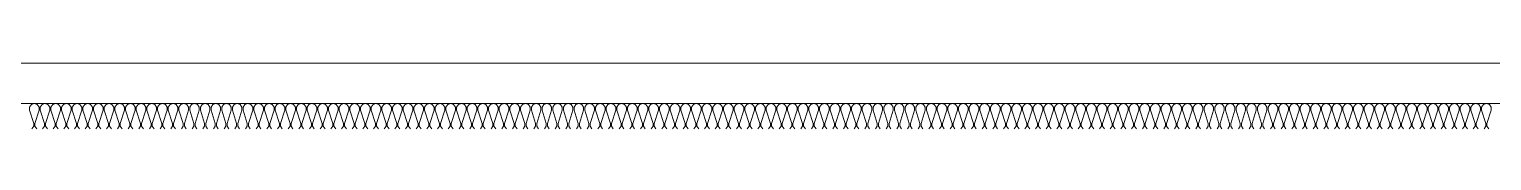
# Model space of a CAD drawing. Header units: millimetres. Extents: x 0 to 420000, y 0 to 297000.
# Drawn here: x 278114 to 283593, y 168263 to 168500 of the extents above; entities that cross this region are included whole.
import ezdxf

# ---------------------------------------------------------------- set-up
doc = ezdxf.new("R2010")
doc.units = ezdxf.units.MM
doc.linetypes.add('CEN', pattern=[62, 60, -1, 0, -1])
for name, color, linetype, lineweight in [('A-AXIS-LINE', 1, 'CEN', 15), ('A-CONC-LIN1', 2, 'Continuous', 40), ('A-XXXX-FIN2', 6, 'Continuous', 20), ('A-XXXX-INSL2', 8, 'Continuous', 18)]:
    doc.layers.add(name, color=color, linetype=linetype, lineweight=lineweight)

# ---------------------------------------------------------------- blocks, each defined once
blk = doc.blocks.new('axis(220316)')
at = {"layer": 'A-AXIS-LINE', "ltscale": 1000}
blk.add_line((4631788.1, -431118.7), (4955413.1, -431118.7), dxfattribs=at)
blk = doc.blocks.new('횡지하층')
at = {"layer": 'A-XXXX-FIN2'}
blk.add_line((4757100.6, -237111.1), (4890100.6, -237111.1), dxfattribs=at)
at = {"layer": 'A-XXXX-INSL2'}
blk.add_line((4757100.4, -237261.1), (4890100.5, -237261.1), dxfattribs=at)
for points in [[(4885169.6, -237357.1), (4885162.6, -237347.1), (4885162.6, -237336.1), (4885178.6, -237286.1), (4885178.6, -237275.1), (4885171.6, -237265.1), (4885160.6, -237261.1), (4885149.6, -237265.1), (4885142.6, -237275.1), (4885142.6, -237286.1), (4885158.6, -237336.1), (4885158.6, -237347.1), (4885151.6, -237357.1)], [(4885129.6, -237357.1), (4885122.6, -237347.1), (4885122.6, -237336.1), (4885138.6, -237286.1), (4885138.6, -237275.1), (4885131.6, -237265.1), (4885120.6, -237261.1), (4885109.6, -237265.1), (4885102.6, -237275.1), (4885102.6, -237286.1), (4885118.6, -237336.1), (4885118.6, -237347.1), (4885111.6, -237357.1)], [(4885089.6, -237357.1), (4885082.6, -237347.1), (4885082.6, -237336.1), (4885098.6, -237286.1), (4885098.6, -237275.1), (4885091.6, -237265.1), (4885080.6, -237261.1), (4885069.6, -237265.1), (4885062.6, -237275.1), (4885062.6, -237286.1), (4885078.6, -237336.1), (4885078.6, -237347.1), (4885071.6, -237357.1)], [(4885049.6, -237357.1), (4885042.6, -237347.1), (4885042.6, -237336.1), (4885058.6, -237286.1), (4885058.6, -237275.1), (4885051.6, -237265.1), (4885040.6, -237261.1), (4885029.6, -237265.1), (4885022.6, -237275.1), (4885022.6, -237286.1), (4885038.6, -237336.1), (4885038.6, -237347.1), (4885031.6, -237357.1)], [(4885009.6, -237357.1), (4885002.6, -237347.1), (4885002.6, -237336.1), (4885018.6, -237286.1), (4885018.6, -237275.1), (4885011.6, -237265.1), (4885000.6, -237261.1), (4884989.6, -237265.1), (4884982.6, -237275.1), (4884982.6, -237286.1), (4884998.6, -237336.1), (4884998.6, -237347.1), (4884991.6, -237357.1)], [(4884969.6, -237357.1), (4884962.6, -237347.1), (4884962.6, -237336.1), (4884978.6, -237286.1), (4884978.6, -237275.1), (4884971.6, -237265.1), (4884960.6, -237261.1), (4884949.6, -237265.1), (4884942.6, -237275.1), (4884942.6, -237286.1), (4884958.6, -237336.1), (4884958.6, -237347.1), (4884951.6, -237357.1)], [(4884929.6, -237357.1), (4884922.6, -237347.1), (4884922.6, -237336.1), (4884938.6, -237286.1), (4884938.6, -237275.1), (4884931.6, -237265.1), (4884920.6, -237261.1), (4884909.6, -237265.1), (4884902.6, -237275.1), (4884902.6, -237286.1), (4884918.6, -237336.1), (4884918.6, -237347.1), (4884911.6, -237357.1)], [(4884889.6, -237357.1), (4884882.6, -237347.1), (4884882.6, -237336.1), (4884898.6, -237286.1), (4884898.6, -237275.1), (4884891.6, -237265.1), (4884880.6, -237261.1), (4884869.6, -237265.1), (4884862.6, -237275.1), (4884862.6, -237286.1), (4884878.6, -237336.1), (4884878.6, -237347.1), (4884871.6, -237357.1)], [(4884849.6, -237357.1), (4884842.6, -237347.1), (4884842.6, -237336.1), (4884858.6, -237286.1), (4884858.6, -237275.1), (4884851.6, -237265.1), (4884840.6, -237261.1), (4884829.6, -237265.1), (4884822.6, -237275.1), (4884822.6, -237286.1), (4884838.6, -237336.1), (4884838.6, -237347.1), (4884831.6, -237357.1)], [(4884809.6, -237357.1), (4884802.6, -237347.1), (4884802.6, -237336.1), (4884818.6, -237286.1), (4884818.6, -237275.1), (4884811.6, -237265.1), (4884800.6, -237261.1), (4884789.6, -237265.1), (4884782.6, -237275.1), (4884782.6, -237286.1), (4884798.6, -237336.1), (4884798.6, -237347.1), (4884791.6, -237357.1)], [(4884769.6, -237357.1), (4884762.6, -237347.1), (4884762.6, -237336.1), (4884778.6, -237286.1), (4884778.6, -237275.1), (4884771.6, -237265.1), (4884760.6, -237261.1), (4884749.6, -237265.1), (4884742.6, -237275.1), (4884742.6, -237286.1), (4884758.6, -237336.1), (4884758.6, -237347.1), (4884751.6, -237357.1)], [(4884729.6, -237357.1), (4884722.6, -237347.1), (4884722.6, -237336.1), (4884738.6, -237286.1), (4884738.6, -237275.1), (4884731.6, -237265.1), (4884720.6, -237261.1), (4884709.6, -237265.1), (4884702.6, -237275.1), (4884702.6, -237286.1), (4884718.6, -237336.1), (4884718.6, -237347.1), (4884711.6, -237357.1)], [(4884689.6, -237357.1), (4884682.6, -237347.1), (4884682.6, -237336.1), (4884698.6, -237286.1), (4884698.6, -237275.1), (4884691.6, -237265.1), (4884680.6, -237261.1), (4884669.6, -237265.1), (4884662.6, -237275.1), (4884662.6, -237286.1), (4884678.6, -237336.1), (4884678.6, -237347.1), (4884671.6, -237357.1)], [(4884649.6, -237357.1), (4884642.6, -237347.1), (4884642.6, -237336.1), (4884658.6, -237286.1), (4884658.6, -237275.1), (4884651.6, -237265.1), (4884640.6, -237261.1), (4884629.6, -237265.1), (4884622.6, -237275.1), (4884622.6, -237286.1), (4884638.6, -237336.1), (4884638.6, -237347.1), (4884631.6, -237357.1)], [(4884609.6, -237357.1), (4884602.6, -237347.1), (4884602.6, -237336.1), (4884618.6, -237286.1), (4884618.6, -237275.1), (4884611.6, -237265.1), (4884600.6, -237261.1), (4884589.6, -237265.1), (4884582.6, -237275.1), (4884582.6, -237286.1), (4884598.6, -237336.1), (4884598.6, -237347.1), (4884591.6, -237357.1)], [(4884569.6, -237357.1), (4884562.6, -237347.1), (4884562.6, -237336.1), (4884578.6, -237286.1), (4884578.6, -237275.1), (4884571.6, -237265.1), (4884560.6, -237261.1), (4884549.6, -237265.1), (4884542.6, -237275.1), (4884542.6, -237286.1), (4884558.6, -237336.1), (4884558.6, -237347.1), (4884551.6, -237357.1)], [(4884529.6, -237357.1), (4884522.6, -237347.1), (4884522.6, -237336.1), (4884538.6, -237286.1), (4884538.6, -237275.1), (4884531.6, -237265.1), (4884520.6, -237261.1), (4884509.6, -237265.1), (4884502.6, -237275.1), (4884502.6, -237286.1), (4884518.6, -237336.1), (4884518.6, -237347.1), (4884511.6, -237357.1)], [(4884489.6, -237357.1), (4884482.6, -237347.1), (4884482.6, -237336.1), (4884498.6, -237286.1), (4884498.6, -237275.1), (4884491.6, -237265.1), (4884480.6, -237261.1), (4884469.6, -237265.1), (4884462.6, -237275.1), (4884462.6, -237286.1), (4884478.6, -237336.1), (4884478.6, -237347.1), (4884471.6, -237357.1)], [(4884449.6, -237357.1), (4884442.6, -237347.1), (4884442.6, -237336.1), (4884458.6, -237286.1), (4884458.6, -237275.1), (4884451.6, -237265.1), (4884440.6, -237261.1), (4884429.6, -237265.1), (4884422.6, -237275.1), (4884422.6, -237286.1), (4884438.6, -237336.1), (4884438.6, -237347.1), (4884431.6, -237357.1)], [(4884409.6, -237357.1), (4884402.6, -237347.1), (4884402.6, -237336.1), (4884418.6, -237286.1), (4884418.6, -237275.1), (4884411.6, -237265.1), (4884400.6, -237261.1), (4884389.6, -237265.1), (4884382.6, -237275.1), (4884382.6, -237286.1), (4884398.6, -237336.1), (4884398.6, -237347.1), (4884391.6, -237357.1)], [(4884369.6, -237357.1), (4884362.6, -237347.1), (4884362.6, -237336.1), (4884378.6, -237286.1), (4884378.6, -237275.1), (4884371.6, -237265.1), (4884360.6, -237261.1), (4884349.6, -237265.1), (4884342.6, -237275.1), (4884342.6, -237286.1), (4884358.6, -237336.1), (4884358.6, -237347.1), (4884351.6, -237357.1)], [(4884329.6, -237357.1), (4884322.6, -237347.1), (4884322.6, -237336.1), (4884338.6, -237286.1), (4884338.6, -237275.1), (4884331.6, -237265.1), (4884320.6, -237261.1), (4884309.6, -237265.1), (4884302.6, -237275.1), (4884302.6, -237286.1), (4884318.6, -237336.1), (4884318.6, -237347.1), (4884311.6, -237357.1)], [(4884289.6, -237357.1), (4884282.6, -237347.1), (4884282.6, -237336.1), (4884298.6, -237286.1), (4884298.6, -237275.1), (4884291.6, -237265.1), (4884280.6, -237261.1), (4884269.6, -237265.1), (4884262.6, -237275.1), (4884262.6, -237286.1), (4884278.6, -237336.1), (4884278.6, -237347.1), (4884271.6, -237357.1)], [(4884249.6, -237357.1), (4884242.6, -237347.1), (4884242.6, -237336.1), (4884258.6, -237286.1), (4884258.6, -237275.1), (4884251.6, -237265.1), (4884240.6, -237261.1), (4884229.6, -237265.1), (4884222.6, -237275.1), (4884222.6, -237286.1), (4884238.6, -237336.1), (4884238.6, -237347.1), (4884231.6, -237357.1)], [(4884209.6, -237357.1), (4884202.6, -237347.1), (4884202.6, -237336.1), (4884218.6, -237286.1), (4884218.6, -237275.1), (4884211.6, -237265.1), (4884200.6, -237261.1), (4884189.6, -237265.1), (4884182.6, -237275.1), (4884182.6, -237286.1), (4884198.6, -237336.1), (4884198.6, -237347.1), (4884191.6, -237357.1)], [(4884169.6, -237357.1), (4884162.6, -237347.1), (4884162.6, -237336.1), (4884178.6, -237286.1), (4884178.6, -237275.1), (4884171.6, -237265.1), (4884160.6, -237261.1), (4884149.6, -237265.1), (4884142.6, -237275.1), (4884142.6, -237286.1), (4884158.6, -237336.1), (4884158.6, -237347.1), (4884151.6, -237357.1)], [(4884129.6, -237357.1), (4884122.6, -237347.1), (4884122.6, -237336.1), (4884138.6, -237286.1), (4884138.6, -237275.1), (4884131.6, -237265.1), (4884120.6, -237261.1), (4884109.6, -237265.1), (4884102.6, -237275.1), (4884102.6, -237286.1), (4884118.6, -237336.1), (4884118.6, -237347.1), (4884111.6, -237357.1)], [(4884089.6, -237357.1), (4884082.6, -237347.1), (4884082.6, -237336.1), (4884098.6, -237286.1), (4884098.6, -237275.1), (4884091.6, -237265.1), (4884080.6, -237261.1), (4884069.6, -237265.1), (4884062.6, -237275.1), (4884062.6, -237286.1), (4884078.6, -237336.1), (4884078.6, -237347.1), (4884071.6, -237357.1)], [(4884049.6, -237357.1), (4884042.6, -237347.1), (4884042.6, -237336.1), (4884058.6, -237286.1), (4884058.6, -237275.1), (4884051.6, -237265.1), (4884040.6, -237261.1), (4884029.6, -237265.1), (4884022.6, -237275.1), (4884022.6, -237286.1), (4884038.6, -237336.1), (4884038.6, -237347.1), (4884031.6, -237357.1)], [(4884009.6, -237357.1), (4884002.6, -237347.1), (4884002.6, -237336.1), (4884018.6, -237286.1), (4884018.6, -237275.1), (4884011.6, -237265.1), (4884000.6, -237261.1), (4883989.6, -237265.1), (4883982.6, -237275.1), (4883982.6, -237286.1), (4883998.6, -237336.1), (4883998.6, -237347.1), (4883991.6, -237357.1)], [(4883969.6, -237357.1), (4883962.6, -237347.1), (4883962.6, -237336.1), (4883978.6, -237286.1), (4883978.6, -237275.1), (4883971.6, -237265.1), (4883960.6, -237261.1), (4883949.6, -237265.1), (4883942.6, -237275.1), (4883942.6, -237286.1), (4883958.6, -237336.1), (4883958.6, -237347.1), (4883951.6, -237357.1)], [(4883929.6, -237357.1), (4883922.6, -237347.1), (4883922.6, -237336.1), (4883938.6, -237286.1), (4883938.6, -237275.1), (4883931.6, -237265.1), (4883920.6, -237261.1), (4883909.6, -237265.1), (4883902.6, -237275.1), (4883902.6, -237286.1), (4883918.6, -237336.1), (4883918.6, -237347.1), (4883911.6, -237357.1)], [(4883889.6, -237357.1), (4883882.6, -237347.1), (4883882.6, -237336.1), (4883898.6, -237286.1), (4883898.6, -237275.1), (4883891.6, -237265.1), (4883880.6, -237261.1), (4883869.6, -237265.1), (4883862.6, -237275.1), (4883862.6, -237286.1), (4883878.6, -237336.1), (4883878.6, -237347.1), (4883871.6, -237357.1)], [(4883849.6, -237357.1), (4883842.6, -237347.1), (4883842.6, -237336.1), (4883858.6, -237286.1), (4883858.6, -237275.1), (4883851.6, -237265.1), (4883840.6, -237261.1), (4883829.6, -237265.1), (4883822.6, -237275.1), (4883822.6, -237286.1), (4883838.6, -237336.1), (4883838.6, -237347.1), (4883831.6, -237357.1)], [(4883809.6, -237357.1), (4883802.6, -237347.1), (4883802.6, -237336.1), (4883818.6, -237286.1), (4883818.6, -237275.1), (4883811.6, -237265.1), (4883800.6, -237261.1), (4883789.6, -237265.1), (4883782.6, -237275.1), (4883782.6, -237286.1), (4883798.6, -237336.1), (4883798.6, -237347.1), (4883791.6, -237357.1)], [(4883769.6, -237357.1), (4883762.6, -237347.1), (4883762.6, -237336.1), (4883778.6, -237286.1), (4883778.6, -237275.1), (4883771.6, -237265.1), (4883760.6, -237261.1), (4883749.6, -237265.1), (4883742.6, -237275.1), (4883742.6, -237286.1), (4883758.6, -237336.1), (4883758.6, -237347.1), (4883751.6, -237357.1)], [(4883729.6, -237357.1), (4883722.6, -237347.1), (4883722.6, -237336.1), (4883738.6, -237286.1), (4883738.6, -237275.1), (4883731.6, -237265.1), (4883720.6, -237261.1), (4883709.6, -237265.1), (4883702.6, -237275.1), (4883702.6, -237286.1), (4883718.6, -237336.1), (4883718.6, -237347.1), (4883711.6, -237357.1)], [(4883689.6, -237357.1), (4883682.6, -237347.1), (4883682.6, -237336.1), (4883698.6, -237286.1), (4883698.6, -237275.1), (4883691.6, -237265.1), (4883680.6, -237261.1), (4883669.6, -237265.1), (4883662.6, -237275.1), (4883662.6, -237286.1), (4883678.6, -237336.1), (4883678.6, -237347.1), (4883671.6, -237357.1)], [(4883649.6, -237357.1), (4883642.6, -237347.1), (4883642.6, -237336.1), (4883658.6, -237286.1), (4883658.6, -237275.1), (4883651.6, -237265.1), (4883640.6, -237261.1), (4883629.6, -237265.1), (4883622.6, -237275.1), (4883622.6, -237286.1), (4883638.6, -237336.1), (4883638.6, -237347.1), (4883631.6, -237357.1)], [(4883609.6, -237357.1), (4883602.6, -237347.1), (4883602.6, -237336.1), (4883618.6, -237286.1), (4883618.6, -237275.1), (4883611.6, -237265.1), (4883600.6, -237261.1), (4883589.6, -237265.1), (4883582.6, -237275.1), (4883582.6, -237286.1), (4883598.6, -237336.1), (4883598.6, -237347.1), (4883591.6, -237357.1)], [(4883569.6, -237357.1), (4883562.6, -237347.1), (4883562.6, -237336.1), (4883578.6, -237286.1), (4883578.6, -237275.1), (4883571.6, -237265.1), (4883560.6, -237261.1), (4883549.6, -237265.1), (4883542.6, -237275.1), (4883542.6, -237286.1), (4883558.6, -237336.1), (4883558.6, -237347.1), (4883551.6, -237357.1)], [(4883529.6, -237357.1), (4883522.6, -237347.1), (4883522.6, -237336.1), (4883538.6, -237286.1), (4883538.6, -237275.1), (4883531.6, -237265.1), (4883520.6, -237261.1), (4883509.6, -237265.1), (4883502.6, -237275.1), (4883502.6, -237286.1), (4883518.6, -237336.1), (4883518.6, -237347.1), (4883511.6, -237357.1)], [(4883489.6, -237357.1), (4883482.6, -237347.1), (4883482.6, -237336.1), (4883498.6, -237286.1), (4883498.6, -237275.1), (4883491.6, -237265.1), (4883480.6, -237261.1), (4883469.6, -237265.1), (4883462.6, -237275.1), (4883462.6, -237286.1), (4883478.6, -237336.1), (4883478.6, -237347.1), (4883471.6, -237357.1)], [(4883449.6, -237357.1), (4883442.6, -237347.1), (4883442.6, -237336.1), (4883458.6, -237286.1), (4883458.6, -237275.1), (4883451.6, -237265.1), (4883440.6, -237261.1), (4883429.6, -237265.1), (4883422.6, -237275.1), (4883422.6, -237286.1), (4883438.6, -237336.1), (4883438.6, -237347.1), (4883431.6, -237357.1)], [(4883409.6, -237357.1), (4883402.6, -237347.1), (4883402.6, -237336.1), (4883418.6, -237286.1), (4883418.6, -237275.1), (4883411.6, -237265.1), (4883400.6, -237261.1), (4883389.6, -237265.1), (4883382.6, -237275.1), (4883382.6, -237286.1), (4883398.6, -237336.1), (4883398.6, -237347.1), (4883391.6, -237357.1)], [(4883369.6, -237357.1), (4883362.6, -237347.1), (4883362.6, -237336.1), (4883378.6, -237286.1), (4883378.6, -237275.1), (4883371.6, -237265.1), (4883360.6, -237261.1), (4883349.6, -237265.1), (4883342.6, -237275.1), (4883342.6, -237286.1), (4883358.6, -237336.1), (4883358.6, -237347.1), (4883351.6, -237357.1)], [(4883329.6, -237357.1), (4883322.6, -237347.1), (4883322.6, -237336.1), (4883338.6, -237286.1), (4883338.6, -237275.1), (4883331.6, -237265.1), (4883320.6, -237261.1), (4883309.6, -237265.1), (4883302.6, -237275.1), (4883302.6, -237286.1), (4883318.6, -237336.1), (4883318.6, -237347.1), (4883311.6, -237357.1)], [(4883289.6, -237357.1), (4883282.6, -237347.1), (4883282.6, -237336.1), (4883298.6, -237286.1), (4883298.6, -237275.1), (4883291.6, -237265.1), (4883280.6, -237261.1), (4883269.6, -237265.1), (4883262.6, -237275.1), (4883262.6, -237286.1), (4883278.6, -237336.1), (4883278.6, -237347.1), (4883271.6, -237357.1)], [(4883249.6, -237357.1), (4883242.6, -237347.1), (4883242.6, -237336.1), (4883258.6, -237286.1), (4883258.6, -237275.1), (4883251.6, -237265.1), (4883240.6, -237261.1), (4883229.6, -237265.1), (4883222.6, -237275.1), (4883222.6, -237286.1), (4883238.6, -237336.1), (4883238.6, -237347.1), (4883231.6, -237357.1)], [(4883209.6, -237357.1), (4883202.6, -237347.1), (4883202.6, -237336.1), (4883218.6, -237286.1), (4883218.6, -237275.1), (4883211.6, -237265.1), (4883200.6, -237261.1), (4883189.6, -237265.1), (4883182.6, -237275.1), (4883182.6, -237286.1), (4883198.6, -237336.1), (4883198.6, -237347.1), (4883191.6, -237357.1)], [(4883169.6, -237357.1), (4883162.6, -237347.1), (4883162.6, -237336.1), (4883178.6, -237286.1), (4883178.6, -237275.1), (4883171.6, -237265.1), (4883160.6, -237261.1), (4883149.6, -237265.1), (4883142.6, -237275.1), (4883142.6, -237286.1), (4883158.6, -237336.1), (4883158.6, -237347.1), (4883151.6, -237357.1)], [(4883129.6, -237357.1), (4883122.6, -237347.1), (4883122.6, -237336.1), (4883138.6, -237286.1), (4883138.6, -237275.1), (4883131.6, -237265.1), (4883120.6, -237261.1), (4883109.6, -237265.1), (4883102.6, -237275.1), (4883102.6, -237286.1), (4883118.6, -237336.1), (4883118.6, -237347.1), (4883111.6, -237357.1)], [(4883089.6, -237357.1), (4883082.6, -237347.1), (4883082.6, -237336.1), (4883098.6, -237286.1), (4883098.6, -237275.1), (4883091.6, -237265.1), (4883080.6, -237261.1), (4883069.6, -237265.1), (4883062.6, -237275.1), (4883062.6, -237286.1), (4883078.6, -237336.1), (4883078.6, -237347.1), (4883071.6, -237357.1)], [(4883049.6, -237357.1), (4883042.6, -237347.1), (4883042.6, -237336.1), (4883058.6, -237286.1), (4883058.6, -237275.1), (4883051.6, -237265.1), (4883040.6, -237261.1), (4883029.6, -237265.1), (4883022.6, -237275.1), (4883022.6, -237286.1), (4883038.6, -237336.1), (4883038.6, -237347.1), (4883031.6, -237357.1)], [(4883009.6, -237357.1), (4883002.6, -237347.1), (4883002.6, -237336.1), (4883018.6, -237286.1), (4883018.6, -237275.1), (4883011.6, -237265.1), (4883000.6, -237261.1), (4882989.6, -237265.1), (4882982.6, -237275.1), (4882982.6, -237286.1), (4882998.6, -237336.1), (4882998.6, -237347.1), (4882991.6, -237357.1)], [(4882969.6, -237357.1), (4882962.6, -237347.1), (4882962.6, -237336.1), (4882978.6, -237286.1), (4882978.6, -237275.1), (4882971.6, -237265.1), (4882960.6, -237261.1), (4882949.6, -237265.1), (4882942.6, -237275.1), (4882942.6, -237286.1), (4882958.6, -237336.1), (4882958.6, -237347.1), (4882951.6, -237357.1)], [(4882929.6, -237357.1), (4882922.6, -237347.1), (4882922.6, -237336.1), (4882938.6, -237286.1), (4882938.6, -237275.1), (4882931.6, -237265.1), (4882920.6, -237261.1), (4882909.6, -237265.1), (4882902.6, -237275.1), (4882902.6, -237286.1), (4882918.6, -237336.1), (4882918.6, -237347.1), (4882911.6, -237357.1)], [(4882889.6, -237357.1), (4882882.6, -237347.1), (4882882.6, -237336.1), (4882898.6, -237286.1), (4882898.6, -237275.1), (4882891.6, -237265.1), (4882880.6, -237261.1), (4882869.6, -237265.1), (4882862.6, -237275.1), (4882862.6, -237286.1), (4882878.6, -237336.1), (4882878.6, -237347.1), (4882871.6, -237357.1)], [(4882849.6, -237357.1), (4882842.6, -237347.1), (4882842.6, -237336.1), (4882858.6, -237286.1), (4882858.6, -237275.1), (4882851.6, -237265.1), (4882840.6, -237261.1), (4882829.6, -237265.1), (4882822.6, -237275.1), (4882822.6, -237286.1), (4882838.6, -237336.1), (4882838.6, -237347.1), (4882831.6, -237357.1)], [(4882809.6, -237357.1), (4882802.6, -237347.1), (4882802.6, -237336.1), (4882818.6, -237286.1), (4882818.6, -237275.1), (4882811.6, -237265.1), (4882800.6, -237261.1), (4882789.6, -237265.1), (4882782.6, -237275.1), (4882782.6, -237286.1), (4882798.6, -237336.1), (4882798.6, -237347.1), (4882791.6, -237357.1)], [(4882769.6, -237357.1), (4882762.6, -237347.1), (4882762.6, -237336.1), (4882778.6, -237286.1), (4882778.6, -237275.1), (4882771.6, -237265.1), (4882760.6, -237261.1), (4882749.6, -237265.1), (4882742.6, -237275.1), (4882742.6, -237286.1), (4882758.6, -237336.1), (4882758.6, -237347.1), (4882751.6, -237357.1)], [(4882729.6, -237357.1), (4882722.6, -237347.1), (4882722.6, -237336.1), (4882738.6, -237286.1), (4882738.6, -237275.1), (4882731.6, -237265.1), (4882720.6, -237261.1), (4882709.6, -237265.1), (4882702.6, -237275.1), (4882702.6, -237286.1), (4882718.6, -237336.1), (4882718.6, -237347.1), (4882711.6, -237357.1)], [(4882689.6, -237357.1), (4882682.6, -237347.1), (4882682.6, -237336.1), (4882698.6, -237286.1), (4882698.6, -237275.1), (4882691.6, -237265.1), (4882680.6, -237261.1), (4882669.6, -237265.1), (4882662.6, -237275.1), (4882662.6, -237286.1), (4882678.6, -237336.1), (4882678.6, -237347.1), (4882671.6, -237357.1)], [(4882649.6, -237357.1), (4882642.6, -237347.1), (4882642.6, -237336.1), (4882658.6, -237286.1), (4882658.6, -237275.1), (4882651.6, -237265.1), (4882640.6, -237261.1), (4882629.6, -237265.1), (4882622.6, -237275.1), (4882622.6, -237286.1), (4882638.6, -237336.1), (4882638.6, -237347.1), (4882631.6, -237357.1)], [(4882609.6, -237357.1), (4882602.6, -237347.1), (4882602.6, -237336.1), (4882618.6, -237286.1), (4882618.6, -237275.1), (4882611.6, -237265.1), (4882600.6, -237261.1), (4882589.6, -237265.1), (4882582.6, -237275.1), (4882582.6, -237286.1), (4882598.6, -237336.1), (4882598.6, -237347.1), (4882591.6, -237357.1)], [(4882569.6, -237357.1), (4882562.6, -237347.1), (4882562.6, -237336.1), (4882578.6, -237286.1), (4882578.6, -237275.1), (4882571.6, -237265.1), (4882560.6, -237261.1), (4882549.6, -237265.1), (4882542.6, -237275.1), (4882542.6, -237286.1), (4882558.6, -237336.1), (4882558.6, -237347.1), (4882551.6, -237357.1)], [(4882529.6, -237357.1), (4882522.6, -237347.1), (4882522.6, -237336.1), (4882538.6, -237286.1), (4882538.6, -237275.1), (4882531.6, -237265.1), (4882520.6, -237261.1), (4882509.6, -237265.1), (4882502.6, -237275.1), (4882502.6, -237286.1), (4882518.6, -237336.1), (4882518.6, -237347.1), (4882511.6, -237357.1)], [(4882489.6, -237357.1), (4882482.6, -237347.1), (4882482.6, -237336.1), (4882498.6, -237286.1), (4882498.6, -237275.1), (4882491.6, -237265.1), (4882480.6, -237261.1), (4882469.6, -237265.1), (4882462.6, -237275.1), (4882462.6, -237286.1), (4882478.6, -237336.1), (4882478.6, -237347.1), (4882471.6, -237357.1)], [(4882449.6, -237357.1), (4882442.6, -237347.1), (4882442.6, -237336.1), (4882458.6, -237286.1), (4882458.6, -237275.1), (4882451.6, -237265.1), (4882440.6, -237261.1), (4882429.6, -237265.1), (4882422.6, -237275.1), (4882422.6, -237286.1), (4882438.6, -237336.1), (4882438.6, -237347.1), (4882431.6, -237357.1)], [(4882409.6, -237357.1), (4882402.6, -237347.1), (4882402.6, -237336.1), (4882418.6, -237286.1), (4882418.6, -237275.1), (4882411.6, -237265.1), (4882400.6, -237261.1), (4882389.6, -237265.1), (4882382.6, -237275.1), (4882382.6, -237286.1), (4882398.6, -237336.1), (4882398.6, -237347.1), (4882391.6, -237357.1)], [(4882369.6, -237357.1), (4882362.6, -237347.1), (4882362.6, -237336.1), (4882378.6, -237286.1), (4882378.6, -237275.1), (4882371.6, -237265.1), (4882360.6, -237261.1), (4882349.6, -237265.1), (4882342.6, -237275.1), (4882342.6, -237286.1), (4882358.6, -237336.1), (4882358.6, -237347.1), (4882351.6, -237357.1)], [(4882329.6, -237357.1), (4882322.6, -237347.1), (4882322.6, -237336.1), (4882338.6, -237286.1), (4882338.6, -237275.1), (4882331.6, -237265.1), (4882320.6, -237261.1), (4882309.6, -237265.1), (4882302.6, -237275.1), (4882302.6, -237286.1), (4882318.6, -237336.1), (4882318.6, -237347.1), (4882311.6, -237357.1)], [(4882289.6, -237357.1), (4882282.6, -237347.1), (4882282.6, -237336.1), (4882298.6, -237286.1), (4882298.6, -237275.1), (4882291.6, -237265.1), (4882280.6, -237261.1), (4882269.6, -237265.1), (4882262.6, -237275.1), (4882262.6, -237286.1), (4882278.6, -237336.1), (4882278.6, -237347.1), (4882271.6, -237357.1)], [(4882249.6, -237357.1), (4882242.6, -237347.1), (4882242.6, -237336.1), (4882258.6, -237286.1), (4882258.6, -237275.1), (4882251.6, -237265.1), (4882240.6, -237261.1), (4882229.6, -237265.1), (4882222.6, -237275.1), (4882222.6, -237286.1), (4882238.6, -237336.1), (4882238.6, -237347.1), (4882231.6, -237357.1)], [(4882209.6, -237357.1), (4882202.6, -237347.1), (4882202.6, -237336.1), (4882218.6, -237286.1), (4882218.6, -237275.1), (4882211.6, -237265.1), (4882200.6, -237261.1), (4882189.6, -237265.1), (4882182.6, -237275.1), (4882182.6, -237286.1), (4882198.6, -237336.1), (4882198.6, -237347.1), (4882191.6, -237357.1)], [(4882169.6, -237357.1), (4882162.6, -237347.1), (4882162.6, -237336.1), (4882178.6, -237286.1), (4882178.6, -237275.1), (4882171.6, -237265.1), (4882160.6, -237261.1), (4882149.6, -237265.1), (4882142.6, -237275.1), (4882142.6, -237286.1), (4882158.6, -237336.1), (4882158.6, -237347.1), (4882151.6, -237357.1)], [(4882129.6, -237357.1), (4882122.6, -237347.1), (4882122.6, -237336.1), (4882138.6, -237286.1), (4882138.6, -237275.1), (4882131.6, -237265.1), (4882120.6, -237261.1), (4882109.6, -237265.1), (4882102.6, -237275.1), (4882102.6, -237286.1), (4882118.6, -237336.1), (4882118.6, -237347.1), (4882111.6, -237357.1)], [(4882089.6, -237357.1), (4882082.6, -237347.1), (4882082.6, -237336.1), (4882098.6, -237286.1), (4882098.6, -237275.1), (4882091.6, -237265.1), (4882080.6, -237261.1), (4882069.6, -237265.1), (4882062.6, -237275.1), (4882062.6, -237286.1), (4882078.6, -237336.1), (4882078.6, -237347.1), (4882071.6, -237357.1)], [(4882049.6, -237357.1), (4882042.6, -237347.1), (4882042.6, -237336.1), (4882058.6, -237286.1), (4882058.6, -237275.1), (4882051.6, -237265.1), (4882040.6, -237261.1), (4882029.6, -237265.1), (4882022.6, -237275.1), (4882022.6, -237286.1), (4882038.6, -237336.1), (4882038.6, -237347.1), (4882031.6, -237357.1)], [(4882009.6, -237357.1), (4882002.6, -237347.1), (4882002.6, -237336.1), (4882018.6, -237286.1), (4882018.6, -237275.1), (4882011.6, -237265.1), (4882000.6, -237261.1), (4881989.6, -237265.1), (4881982.6, -237275.1), (4881982.6, -237286.1), (4881998.6, -237336.1), (4881998.6, -237347.1), (4881991.6, -237357.1)], [(4881969.6, -237357.1), (4881962.6, -237347.1), (4881962.6, -237336.1), (4881978.6, -237286.1), (4881978.6, -237275.1), (4881971.6, -237265.1), (4881960.6, -237261.1), (4881949.6, -237265.1), (4881942.6, -237275.1), (4881942.6, -237286.1), (4881958.6, -237336.1), (4881958.6, -237347.1), (4881951.6, -237357.1)], [(4881929.6, -237357.1), (4881922.6, -237347.1), (4881922.6, -237336.1), (4881938.6, -237286.1), (4881938.6, -237275.1), (4881931.6, -237265.1), (4881920.6, -237261.1), (4881909.6, -237265.1), (4881902.6, -237275.1), (4881902.6, -237286.1), (4881918.6, -237336.1), (4881918.6, -237347.1), (4881911.6, -237357.1)], [(4881889.6, -237357.1), (4881882.6, -237347.1), (4881882.6, -237336.1), (4881898.6, -237286.1), (4881898.6, -237275.1), (4881891.6, -237265.1), (4881880.6, -237261.1), (4881869.6, -237265.1), (4881862.6, -237275.1), (4881862.6, -237286.1), (4881878.6, -237336.1), (4881878.6, -237347.1), (4881871.6, -237357.1)], [(4881849.6, -237357.1), (4881842.6, -237347.1), (4881842.6, -237336.1), (4881858.6, -237286.1), (4881858.6, -237275.1), (4881851.6, -237265.1), (4881840.6, -237261.1), (4881829.6, -237265.1), (4881822.6, -237275.1), (4881822.6, -237286.1), (4881838.6, -237336.1), (4881838.6, -237347.1), (4881831.6, -237357.1)], [(4881809.6, -237357.1), (4881802.6, -237347.1), (4881802.6, -237336.1), (4881818.6, -237286.1), (4881818.6, -237275.1), (4881811.6, -237265.1), (4881800.6, -237261.1), (4881789.6, -237265.1), (4881782.6, -237275.1), (4881782.6, -237286.1), (4881798.6, -237336.1), (4881798.6, -237347.1), (4881791.6, -237357.1)], [(4881769.6, -237357.1), (4881762.6, -237347.1), (4881762.6, -237336.1), (4881778.6, -237286.1), (4881778.6, -237275.1), (4881771.6, -237265.1), (4881760.6, -237261.1), (4881749.6, -237265.1), (4881742.6, -237275.1), (4881742.6, -237286.1), (4881758.6, -237336.1), (4881758.6, -237347.1), (4881751.6, -237357.1)], [(4881729.6, -237357.1), (4881722.6, -237347.1), (4881722.6, -237336.1), (4881738.6, -237286.1), (4881738.6, -237275.1), (4881731.6, -237265.1), (4881720.6, -237261.1), (4881709.6, -237265.1), (4881702.6, -237275.1), (4881702.6, -237286.1), (4881718.6, -237336.1), (4881718.6, -237347.1), (4881711.6, -237357.1)], [(4881689.6, -237357.1), (4881682.6, -237347.1), (4881682.6, -237336.1), (4881698.6, -237286.1), (4881698.6, -237275.1), (4881691.6, -237265.1), (4881680.6, -237261.1), (4881669.6, -237265.1), (4881662.6, -237275.1), (4881662.6, -237286.1), (4881678.6, -237336.1), (4881678.6, -237347.1), (4881671.6, -237357.1)], [(4881649.6, -237357.1), (4881642.6, -237347.1), (4881642.6, -237336.1), (4881658.6, -237286.1), (4881658.6, -237275.1), (4881651.6, -237265.1), (4881640.6, -237261.1), (4881629.6, -237265.1), (4881622.6, -237275.1), (4881622.6, -237286.1), (4881638.6, -237336.1), (4881638.6, -237347.1), (4881631.6, -237357.1)], [(4881609.6, -237357.1), (4881602.6, -237347.1), (4881602.6, -237336.1), (4881618.6, -237286.1), (4881618.6, -237275.1), (4881611.6, -237265.1), (4881600.6, -237261.1), (4881589.6, -237265.1), (4881582.6, -237275.1), (4881582.6, -237286.1), (4881598.6, -237336.1), (4881598.6, -237347.1), (4881591.6, -237357.1)], [(4881569.6, -237357.1), (4881562.6, -237347.1), (4881562.6, -237336.1), (4881578.6, -237286.1), (4881578.6, -237275.1), (4881571.6, -237265.1), (4881560.6, -237261.1), (4881549.6, -237265.1), (4881542.6, -237275.1), (4881542.6, -237286.1), (4881558.6, -237336.1), (4881558.6, -237347.1), (4881551.6, -237357.1)], [(4881529.6, -237357.1), (4881522.6, -237347.1), (4881522.6, -237336.1), (4881538.6, -237286.1), (4881538.6, -237275.1), (4881531.6, -237265.1), (4881520.6, -237261.1), (4881509.6, -237265.1), (4881502.6, -237275.1), (4881502.6, -237286.1), (4881518.6, -237336.1), (4881518.6, -237347.1), (4881511.6, -237357.1)], [(4881489.6, -237357.1), (4881482.6, -237347.1), (4881482.6, -237336.1), (4881498.6, -237286.1), (4881498.6, -237275.1), (4881491.6, -237265.1), (4881480.6, -237261.1), (4881469.6, -237265.1), (4881462.6, -237275.1), (4881462.6, -237286.1), (4881478.6, -237336.1), (4881478.6, -237347.1), (4881471.6, -237357.1)], [(4881449.6, -237357.1), (4881442.6, -237347.1), (4881442.6, -237336.1), (4881458.6, -237286.1), (4881458.6, -237275.1), (4881451.6, -237265.1), (4881440.6, -237261.1), (4881429.6, -237265.1), (4881422.6, -237275.1), (4881422.6, -237286.1), (4881438.6, -237336.1), (4881438.6, -237347.1), (4881431.6, -237357.1)], [(4881409.6, -237357.1), (4881402.6, -237347.1), (4881402.6, -237336.1), (4881418.6, -237286.1), (4881418.6, -237275.1), (4881411.6, -237265.1), (4881400.6, -237261.1), (4881389.6, -237265.1), (4881382.6, -237275.1), (4881382.6, -237286.1), (4881398.6, -237336.1), (4881398.6, -237347.1), (4881391.6, -237357.1)], [(4881369.6, -237357.1), (4881362.6, -237347.1), (4881362.6, -237336.1), (4881378.6, -237286.1), (4881378.6, -237275.1), (4881371.6, -237265.1), (4881360.6, -237261.1), (4881349.6, -237265.1), (4881342.6, -237275.1), (4881342.6, -237286.1), (4881358.6, -237336.1), (4881358.6, -237347.1), (4881351.6, -237357.1)], [(4881329.6, -237357.1), (4881322.6, -237347.1), (4881322.6, -237336.1), (4881338.6, -237286.1), (4881338.6, -237275.1), (4881331.6, -237265.1), (4881320.6, -237261.1), (4881309.6, -237265.1), (4881302.6, -237275.1), (4881302.6, -237286.1), (4881318.6, -237336.1), (4881318.6, -237347.1), (4881311.6, -237357.1)], [(4881289.6, -237357.1), (4881282.6, -237347.1), (4881282.6, -237336.1), (4881298.6, -237286.1), (4881298.6, -237275.1), (4881291.6, -237265.1), (4881280.6, -237261.1), (4881269.6, -237265.1), (4881262.6, -237275.1), (4881262.6, -237286.1), (4881278.6, -237336.1), (4881278.6, -237347.1), (4881271.6, -237357.1)], [(4881249.6, -237357.1), (4881242.6, -237347.1), (4881242.6, -237336.1), (4881258.6, -237286.1), (4881258.6, -237275.1), (4881251.6, -237265.1), (4881240.6, -237261.1), (4881229.6, -237265.1), (4881222.6, -237275.1), (4881222.6, -237286.1), (4881238.6, -237336.1), (4881238.6, -237347.1), (4881231.6, -237357.1)], [(4881209.6, -237357.1), (4881202.6, -237347.1), (4881202.6, -237336.1), (4881218.6, -237286.1), (4881218.6, -237275.1), (4881211.6, -237265.1), (4881200.6, -237261.1), (4881189.6, -237265.1), (4881182.6, -237275.1), (4881182.6, -237286.1), (4881198.6, -237336.1), (4881198.6, -237347.1), (4881191.6, -237357.1)], [(4881169.6, -237357.1), (4881162.6, -237347.1), (4881162.6, -237336.1), (4881178.6, -237286.1), (4881178.6, -237275.1), (4881171.6, -237265.1), (4881160.6, -237261.1), (4881149.6, -237265.1), (4881142.6, -237275.1), (4881142.6, -237286.1), (4881158.6, -237336.1), (4881158.6, -237347.1), (4881151.6, -237357.1)], [(4881129.6, -237357.1), (4881122.6, -237347.1), (4881122.6, -237336.1), (4881138.6, -237286.1), (4881138.6, -237275.1), (4881131.6, -237265.1), (4881120.6, -237261.1), (4881109.6, -237265.1), (4881102.6, -237275.1), (4881102.6, -237286.1), (4881118.6, -237336.1), (4881118.6, -237347.1), (4881111.6, -237357.1)], [(4881089.6, -237357.1), (4881082.6, -237347.1), (4881082.6, -237336.1), (4881098.6, -237286.1), (4881098.6, -237275.1), (4881091.6, -237265.1), (4881080.6, -237261.1), (4881069.6, -237265.1), (4881062.6, -237275.1), (4881062.6, -237286.1), (4881078.6, -237336.1), (4881078.6, -237347.1), (4881071.6, -237357.1)], [(4881049.6, -237357.1), (4881042.6, -237347.1), (4881042.6, -237336.1), (4881058.6, -237286.1), (4881058.6, -237275.1), (4881051.6, -237265.1), (4881040.6, -237261.1), (4881029.6, -237265.1), (4881022.6, -237275.1), (4881022.6, -237286.1), (4881038.6, -237336.1), (4881038.6, -237347.1), (4881031.6, -237357.1)], [(4881009.6, -237357.1), (4881002.6, -237347.1), (4881002.6, -237336.1), (4881018.6, -237286.1), (4881018.6, -237275.1), (4881011.6, -237265.1), (4881000.6, -237261.1), (4880989.6, -237265.1), (4880982.6, -237275.1), (4880982.6, -237286.1), (4880998.6, -237336.1), (4880998.6, -237347.1), (4880991.6, -237357.1)], [(4880969.6, -237357.1), (4880962.6, -237347.1), (4880962.6, -237336.1), (4880978.6, -237286.1), (4880978.6, -237275.1), (4880971.6, -237265.1), (4880960.6, -237261.1), (4880949.6, -237265.1), (4880942.6, -237275.1), (4880942.6, -237286.1), (4880958.6, -237336.1), (4880958.6, -237347.1), (4880951.6, -237357.1)], [(4880929.6, -237357.1), (4880922.6, -237347.1), (4880922.6, -237336.1), (4880938.6, -237286.1), (4880938.6, -237275.1), (4880931.6, -237265.1), (4880920.6, -237261.1), (4880909.6, -237265.1), (4880902.6, -237275.1), (4880902.6, -237286.1), (4880918.6, -237336.1), (4880918.6, -237347.1), (4880911.6, -237357.1)], [(4880889.6, -237357.1), (4880882.6, -237347.1), (4880882.6, -237336.1), (4880898.6, -237286.1), (4880898.6, -237275.1), (4880891.6, -237265.1), (4880880.6, -237261.1), (4880869.6, -237265.1), (4880862.6, -237275.1), (4880862.6, -237286.1), (4880878.6, -237336.1), (4880878.6, -237347.1), (4880871.6, -237357.1)], [(4880849.6, -237357.1), (4880842.6, -237347.1), (4880842.6, -237336.1), (4880858.6, -237286.1), (4880858.6, -237275.1), (4880851.6, -237265.1), (4880840.6, -237261.1), (4880829.6, -237265.1), (4880822.6, -237275.1), (4880822.6, -237286.1), (4880838.6, -237336.1), (4880838.6, -237347.1), (4880831.6, -237357.1)], [(4880809.6, -237357.1), (4880802.6, -237347.1), (4880802.6, -237336.1), (4880818.6, -237286.1), (4880818.6, -237275.1), (4880811.6, -237265.1), (4880800.6, -237261.1), (4880789.6, -237265.1), (4880782.6, -237275.1), (4880782.6, -237286.1), (4880798.6, -237336.1), (4880798.6, -237347.1), (4880791.6, -237357.1)], [(4880769.6, -237357.1), (4880762.6, -237347.1), (4880762.6, -237336.1), (4880778.6, -237286.1), (4880778.6, -237275.1), (4880771.6, -237265.1), (4880760.6, -237261.1), (4880749.6, -237265.1), (4880742.6, -237275.1), (4880742.6, -237286.1), (4880758.6, -237336.1), (4880758.6, -237347.1), (4880751.6, -237357.1)], [(4880729.6, -237357.1), (4880722.6, -237347.1), (4880722.6, -237336.1), (4880738.6, -237286.1), (4880738.6, -237275.1), (4880731.6, -237265.1), (4880720.6, -237261.1), (4880709.6, -237265.1), (4880702.6, -237275.1), (4880702.6, -237286.1), (4880718.6, -237336.1), (4880718.6, -237347.1), (4880711.6, -237357.1)], [(4880689.6, -237357.1), (4880682.6, -237347.1), (4880682.6, -237336.1), (4880698.6, -237286.1), (4880698.6, -237275.1), (4880691.6, -237265.1), (4880680.6, -237261.1), (4880669.6, -237265.1), (4880662.6, -237275.1), (4880662.6, -237286.1), (4880678.6, -237336.1), (4880678.6, -237347.1), (4880671.6, -237357.1)], [(4880649.6, -237357.1), (4880642.6, -237347.1), (4880642.6, -237336.1), (4880658.6, -237286.1), (4880658.6, -237275.1), (4880651.6, -237265.1), (4880640.6, -237261.1), (4880629.6, -237265.1), (4880622.6, -237275.1), (4880622.6, -237286.1), (4880638.6, -237336.1), (4880638.6, -237347.1), (4880631.6, -237357.1)], [(4880609.6, -237357.1), (4880602.6, -237347.1), (4880602.6, -237336.1), (4880618.6, -237286.1), (4880618.6, -237275.1), (4880611.6, -237265.1), (4880600.6, -237261.1), (4880589.6, -237265.1), (4880582.6, -237275.1), (4880582.6, -237286.1), (4880598.6, -237336.1), (4880598.6, -237347.1), (4880591.6, -237357.1)], [(4880569.6, -237357.1), (4880562.6, -237347.1), (4880562.6, -237336.1), (4880578.6, -237286.1), (4880578.6, -237275.1), (4880571.6, -237265.1), (4880560.6, -237261.1), (4880549.6, -237265.1), (4880542.6, -237275.1), (4880542.6, -237286.1), (4880558.6, -237336.1), (4880558.6, -237347.1), (4880551.6, -237357.1)], [(4880529.6, -237357.1), (4880522.6, -237347.1), (4880522.6, -237336.1), (4880538.6, -237286.1), (4880538.6, -237275.1), (4880531.6, -237265.1), (4880520.6, -237261.1), (4880509.6, -237265.1), (4880502.6, -237275.1), (4880502.6, -237286.1), (4880518.6, -237336.1), (4880518.6, -237347.1), (4880511.6, -237357.1)], [(4880489.6, -237357.1), (4880482.6, -237347.1), (4880482.6, -237336.1), (4880498.6, -237286.1), (4880498.6, -237275.1), (4880491.6, -237265.1), (4880480.6, -237261.1), (4880469.6, -237265.1), (4880462.6, -237275.1), (4880462.6, -237286.1), (4880478.6, -237336.1), (4880478.6, -237347.1), (4880471.6, -237357.1)], [(4880449.6, -237357.1), (4880442.6, -237347.1), (4880442.6, -237336.1), (4880458.6, -237286.1), (4880458.6, -237275.1), (4880451.6, -237265.1), (4880440.6, -237261.1), (4880429.6, -237265.1), (4880422.6, -237275.1), (4880422.6, -237286.1), (4880438.6, -237336.1), (4880438.6, -237347.1), (4880431.6, -237357.1)], [(4880409.6, -237357.1), (4880402.6, -237347.1), (4880402.6, -237336.1), (4880418.6, -237286.1), (4880418.6, -237275.1), (4880411.6, -237265.1), (4880400.6, -237261.1), (4880389.6, -237265.1), (4880382.6, -237275.1), (4880382.6, -237286.1), (4880398.6, -237336.1), (4880398.6, -237347.1), (4880391.6, -237357.1)], [(4880369.6, -237357.1), (4880362.6, -237347.1), (4880362.6, -237336.1), (4880378.6, -237286.1), (4880378.6, -237275.1), (4880371.6, -237265.1), (4880360.6, -237261.1), (4880349.6, -237265.1), (4880342.6, -237275.1), (4880342.6, -237286.1), (4880358.6, -237336.1), (4880358.6, -237347.1), (4880351.6, -237357.1)], [(4880329.6, -237357.1), (4880322.6, -237347.1), (4880322.6, -237336.1), (4880338.6, -237286.1), (4880338.6, -237275.1), (4880331.6, -237265.1), (4880320.6, -237261.1), (4880309.6, -237265.1), (4880302.6, -237275.1), (4880302.6, -237286.1), (4880318.6, -237336.1), (4880318.6, -237347.1), (4880311.6, -237357.1)], [(4880289.6, -237357.1), (4880282.6, -237347.1), (4880282.6, -237336.1), (4880298.6, -237286.1), (4880298.6, -237275.1), (4880291.6, -237265.1), (4880280.6, -237261.1), (4880269.6, -237265.1), (4880262.6, -237275.1), (4880262.6, -237286.1), (4880278.6, -237336.1), (4880278.6, -237347.1), (4880271.6, -237357.1)], [(4880249.6, -237357.1), (4880242.6, -237347.1), (4880242.6, -237336.1), (4880258.6, -237286.1), (4880258.6, -237275.1), (4880251.6, -237265.1), (4880240.6, -237261.1), (4880229.6, -237265.1), (4880222.6, -237275.1), (4880222.6, -237286.1), (4880238.6, -237336.1), (4880238.6, -237347.1), (4880231.6, -237357.1)], [(4880209.6, -237357.1), (4880202.6, -237347.1), (4880202.6, -237336.1), (4880218.6, -237286.1), (4880218.6, -237275.1), (4880211.6, -237265.1), (4880200.6, -237261.1), (4880189.6, -237265.1), (4880182.6, -237275.1), (4880182.6, -237286.1), (4880198.6, -237336.1), (4880198.6, -237347.1), (4880191.6, -237357.1)], [(4880169.6, -237357.1), (4880162.6, -237347.1), (4880162.6, -237336.1), (4880178.6, -237286.1), (4880178.6, -237275.1), (4880171.6, -237265.1), (4880160.6, -237261.1), (4880149.6, -237265.1), (4880142.6, -237275.1), (4880142.6, -237286.1), (4880158.6, -237336.1), (4880158.6, -237347.1), (4880151.6, -237357.1)], [(4880129.6, -237357.1), (4880122.6, -237347.1), (4880122.6, -237336.1), (4880138.6, -237286.1), (4880138.6, -237275.1), (4880131.6, -237265.1), (4880120.6, -237261.1), (4880109.6, -237265.1), (4880102.6, -237275.1), (4880102.6, -237286.1), (4880118.6, -237336.1), (4880118.6, -237347.1), (4880111.6, -237357.1)], [(4880089.6, -237357.1), (4880082.6, -237347.1), (4880082.6, -237336.1), (4880098.6, -237286.1), (4880098.6, -237275.1), (4880091.6, -237265.1), (4880080.6, -237261.1), (4880069.6, -237265.1), (4880062.6, -237275.1), (4880062.6, -237286.1), (4880078.6, -237336.1), (4880078.6, -237347.1), (4880071.6, -237357.1)], [(4880049.6, -237357.1), (4880042.6, -237347.1), (4880042.6, -237336.1), (4880058.6, -237286.1), (4880058.6, -237275.1), (4880051.6, -237265.1), (4880040.6, -237261.1), (4880029.6, -237265.1), (4880022.6, -237275.1), (4880022.6, -237286.1), (4880038.6, -237336.1), (4880038.6, -237347.1), (4880031.6, -237357.1)], [(4880009.6, -237357.1), (4880002.6, -237347.1), (4880002.6, -237336.1), (4880018.6, -237286.1), (4880018.6, -237275.1), (4880011.6, -237265.1), (4880000.6, -237261.1), (4879989.6, -237265.1), (4879982.6, -237275.1), (4879982.6, -237286.1), (4879998.6, -237336.1), (4879998.6, -237347.1), (4879991.6, -237357.1)], [(4879969.6, -237357.1), (4879962.6, -237347.1), (4879962.6, -237336.1), (4879978.6, -237286.1), (4879978.6, -237275.1), (4879971.6, -237265.1), (4879960.6, -237261.1), (4879949.6, -237265.1), (4879942.6, -237275.1), (4879942.6, -237286.1), (4879958.6, -237336.1), (4879958.6, -237347.1), (4879951.6, -237357.1)], [(4879929.6, -237357.1), (4879922.6, -237347.1), (4879922.6, -237336.1), (4879938.6, -237286.1), (4879938.6, -237275.1), (4879931.6, -237265.1), (4879920.6, -237261.1), (4879909.6, -237265.1), (4879902.6, -237275.1), (4879902.6, -237286.1), (4879918.6, -237336.1), (4879918.6, -237347.1), (4879911.6, -237357.1)], [(4879889.6, -237357.1), (4879882.6, -237347.1), (4879882.6, -237336.1), (4879898.6, -237286.1), (4879898.6, -237275.1), (4879891.6, -237265.1), (4879880.6, -237261.1), (4879869.6, -237265.1), (4879862.6, -237275.1), (4879862.6, -237286.1), (4879878.6, -237336.1), (4879878.6, -237347.1), (4879871.6, -237357.1)], [(4879849.6, -237357.1), (4879842.6, -237347.1), (4879842.6, -237336.1), (4879858.6, -237286.1), (4879858.6, -237275.1), (4879851.6, -237265.1), (4879840.6, -237261.1), (4879829.6, -237265.1), (4879822.6, -237275.1), (4879822.6, -237286.1), (4879838.6, -237336.1), (4879838.6, -237347.1), (4879831.6, -237357.1)], [(4879809.6, -237357.1), (4879802.6, -237347.1), (4879802.6, -237336.1), (4879818.6, -237286.1), (4879818.6, -237275.1), (4879811.6, -237265.1), (4879800.6, -237261.1), (4879789.6, -237265.1), (4879782.6, -237275.1), (4879782.6, -237286.1), (4879798.6, -237336.1), (4879798.6, -237347.1), (4879791.6, -237357.1)], [(4879769.6, -237357.1), (4879762.6, -237347.1), (4879762.6, -237336.1), (4879778.6, -237286.1), (4879778.6, -237275.1), (4879771.6, -237265.1), (4879760.6, -237261.1), (4879749.6, -237265.1), (4879742.6, -237275.1), (4879742.6, -237286.1), (4879758.6, -237336.1), (4879758.6, -237347.1), (4879751.6, -237357.1)], [(4879729.6, -237357.1), (4879722.6, -237347.1), (4879722.6, -237336.1), (4879738.6, -237286.1), (4879738.6, -237275.1), (4879731.6, -237265.1), (4879720.6, -237261.1), (4879709.6, -237265.1), (4879702.6, -237275.1), (4879702.6, -237286.1), (4879718.6, -237336.1), (4879718.6, -237347.1), (4879711.6, -237357.1)]]:
    blk.add_lwpolyline(points, dxfattribs=at)

msp = doc.modelspace()

# ---------------------------------------------------------------- block references
at = {"layer": 'A-AXIS-LINE'}
msp.add_blockref('axis(220316)', (-4581588.1, 599618.7), dxfattribs=at)
at = {"layer": 'A-CONC-LIN1'}
msp.add_blockref('횡지하층', (-4601588.1, 405611.1), dxfattribs=at)

doc.saveas('drawing.dxf')
